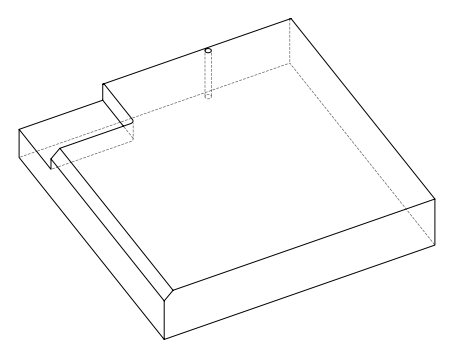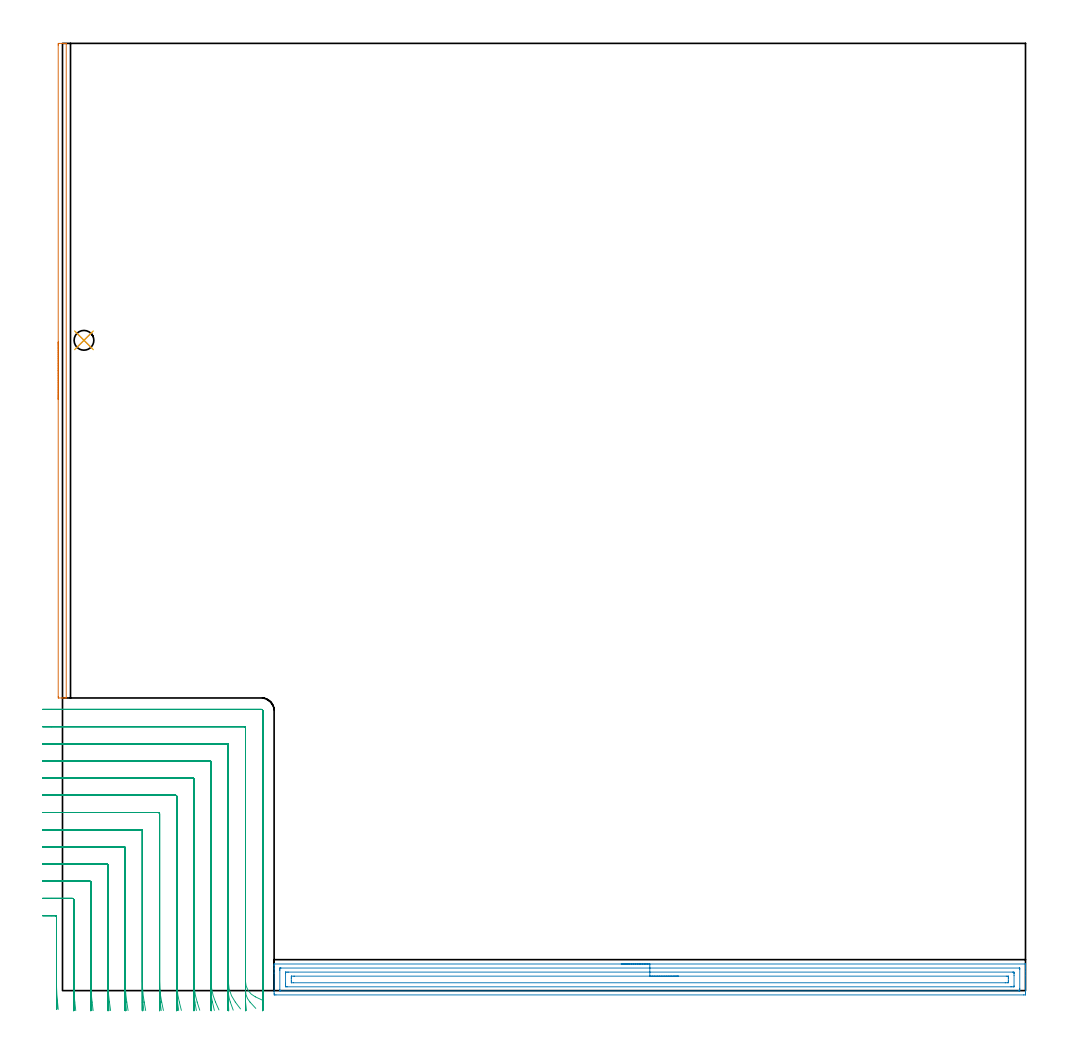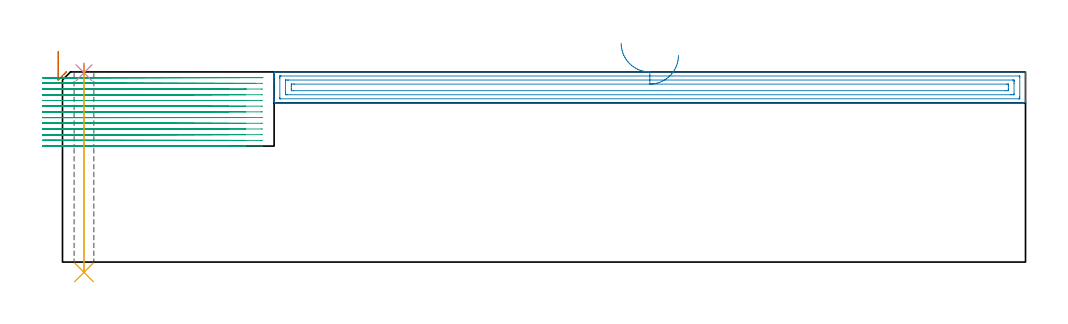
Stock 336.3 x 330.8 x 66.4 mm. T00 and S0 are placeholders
(PLAN: 5 operations, 3 tool changes, 52.3 min)
(1 AREA_MILL | FG_CHAMFER_SURFACE | UGT0205_001 | 1.99 min | 909 mm3)
(2 AREA_MILL_1 | FG_CHAMFER_SURFACE_1 | UGT0205_001 | 8.65 min | 15666 mm3)
(3 MILL_CORNER_NOTCH_RECTANGULAR | CORNER_NOTCH_RECTANGULAR | NXT0201_009 | Follow Part, ap 2, ae 75% | 41.33 min | 195133 mm3)
(4 SPOT_DRILL | STEP1HOLE | NXT0321_9005460120000 | 0.03 min | 0 mm3)
(5 DRILL_THROUGH_HOLE_INTO_CENTER | STEP1HOLE | UGT0301_464 | 0.29 min | 2466 mm3)
(TOOL UGT0205_001 | Chamfer Mill 20 x 3 x 45 deg. | D20 FL50 Z2)
(TOOL NXT0201_009 | ENDMILL 8mm [2P460-0800-NA 1630] | D8 FL26 Z6)
(TOOL NXT0321_9005460120000 | NC Spot Drill, 142deg, 12mm, Carbide, Uncoated | D12 PA142 FL30 Z2)
(TOOL UGT0301_464 | Carbide Drill 6.9 mm | D6.9 PA118 FL69 Z2)
(OP 1 AREA_MILL)
G17 G21 G94 G90
T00 M6
G54
G17 G0 G90 X-1.5 Y206.5 S1061 M3
G43 Z76.4 H0
Z73.6
G94 G1 Y206.538 Z72.729 F250.
Y206.652 Z71.864
Y206.841 Z71.012
Y207.103 Z70.18
Y207.437 Z69.374
Y207.84 Z68.6
Y208.308 Z67.864
Y208.84 Z67.172
Y209.429 Z66.529
Y210.072 Z65.94
Y210.764 Z65.409
Y211.5 Z64.94
Y212.274 Z64.537
Y213.08 Z64.203
Y213.912 Z63.941
Y214.764 Z63.752
Y215.628 Z63.638
Y216.5 Z63.6
Y330.204
X-1.498 Y330.392 Z63.602
X-1.491 Y330.798 Z63.605
X-1.284 Y330.8 Z63.813
X-0.1 Z64.995
X0.497 Z65.596
X0.954 Z66.053
X1.277 Y330.793 Z66.368
X1.297 Y330.79 Z66.388
X1.3 Y330.649 Z66.4
Y102.35
X1.297 Y102.21 Z66.388
X1.277 Y102.207 Z66.368
X0.953 Y102.2 Z66.053
X0.497 Z65.596
X-0.1 Z64.995
X-1.284 Z63.812
X-1.491 Y102.202 Z63.605
X-1.5 Y102.609 Z63.6
Y216.5
Y217.372 Z63.638
Y218.236 Z63.752
Y219.088 Z63.941
Y219.92 Z64.203
Y220.726 Z64.537
Y221.5 Z64.94
Y222.236 Z65.409
Y222.928 Z65.94
Y223.571 Z66.529
Y224.16 Z67.172
Y224.692 Z67.864
Y225.16 Z68.6
Y225.563 Z69.374
Y225.897 Z70.18
Y226.159 Z71.012
Y226.348 Z71.864
Y226.462 Z72.729
Y226.5 Z73.6
G0 Z76.4
M5
M2
(OP 2 AREA_MILL_1)
G17 G21 G94 G90
T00 M6
G54
G17 G0 G90 X195.1 Y9.3 S1061 M3
G43 Z76.4 H0
G94 G1 X195.138 Z75.528 F250.
X195.252 Z74.663
X195.441 Z73.812
X195.703 Z72.98
X196.037 Z72.174
X196.44 Z71.4
X196.908 Z70.664
X197.44 Z69.972
X198.029 Z69.329
X198.672 Z68.739
X199.364 Z68.208
X200.1 Z67.74
X200.874 Z67.337
X201.68 Z67.003
X202.512 Z66.741
X203.364 Z66.552
X204.228 Z66.438
X205.1 Z66.4
X336.116
X336.29 Y9.297 Z66.388
X336.293 Y9.268 Z66.36
X336.3 Y8.868 Z65.968
Y8.62 Z65.72
Y7.89 Z64.985
Y6.638 Z63.735
Y5.23 Z62.326
Y-0.716 Z56.382
X336.297 Y-0.976 Z56.121
X336.291 Y-1.492 Z55.606
X336.191 Y-1.495 Z55.603
X335.669 Y-1.5 Z55.6
X74.531
X74.009 Y-1.495 Z55.603
X73.909 Y-1.492 Z55.606
X73.904 Y-0.976 Z56.121
X73.9 Y-0.35 Z56.747
Y6.117 Z63.211
Y7.524 Z64.621
Y7.89 Z64.985
Y8.62 Z65.72
Y8.869 Z65.968
X73.907 Y9.268 Z66.36
X73.91 Y9.297 Z66.388
X74.084 Y9.3 Z66.4
X205.1
Y7.886 Z64.986
X334.103 Y7.885 Z64.985
X334.213 Y7.884 Z64.984
X334.267 Y7.881 Z64.981
X334.287 Y7.879 Z64.979
X334.29 Y7.864 Z64.964
X334.295 Y7.744 Z64.844
X334.299 Y7.474 Z64.574
X334.3 Y0.797 Z57.897
X334.298 Y0.382 Z57.482
X334.29 Y-0.035 Z57.065
X334.288 Y-0.08 Z57.02
X334.268 Y-0.081 Z57.019
X334.214 Y-0.084 Z57.016
X334.103 Y-0.085 Z57.015
X333.88 Y-0.086 Z57.014
X76.097 Y-0.085 Z57.015
X75.987 Y-0.084 Z57.016
X75.933 Y-0.081 Z57.019
X75.913 Y-0.079 Z57.021
X75.91 Y-0.064 Z57.036
X75.905 Y0.056 Z57.156
X75.901 Y0.326 Z57.426
X75.9 Y7.003 Z64.103
X75.902 Y7.418 Z64.518
X75.91 Y7.835 Z64.935
X75.912 Y7.88 Z64.98
X75.932 Y7.881 Z64.981
X75.986 Y7.884 Z64.984
X76.097 Y7.885 Z64.985
X76.32 Y7.886 Z64.986
X205.1
Y6.472 Z63.572
X331.734 Y6.471 Z63.571
X332.091 Y6.467 Z63.567
X332.21 Y6.465 Z63.565
X332.29 Y6.455 Z63.555
X332.294 Y6.323 Z63.423
X332.298 Y6.117 Z63.217
X332.3 Y5.91 Z63.01
Y5.23 Z62.33
Y1.683 Z58.783
Y1.477 Z58.577
X332.297 Y1.408 Z58.508
X332.29 Y1.354 Z58.454
X332.284 Y1.335 Z58.435
X332.269 Y1.333 Z58.433
X332.091 Y1.33 Z58.43
X331.555 Y1.329 Z58.429
X331.197 Y1.328 Z58.428
X78.466 Y1.329 Z58.429
X78.109 Y1.333 Z58.433
X77.99 Y1.335 Z58.435
X77.91 Y1.345 Z58.445
X77.905 Y1.477 Z58.577
X77.902 Y1.683 Z58.783
X77.9 Y1.89 Z58.99
Y2.57 Z59.67
Y6.117 Z63.217
Y6.323 Z63.423
X77.903 Y6.392 Z63.492
X77.91 Y6.446 Z63.546
X77.916 Y6.465 Z63.565
X77.931 Y6.467 Z63.567
X78.109 Y6.47 Z63.57
X78.645 Y6.471 Z63.571
X79.003 Y6.472 Z63.572
X205.1
Y5.057 Z62.157
X329.583
X330.185 Y5.055 Z62.155
X330.249 Y5.053 Z62.153
X330.287 Y5.051 Z62.151
X330.29 Y5.005 Z62.105
X330.296 Y4.786 Z61.886
X330.3 Y4.346 Z61.446
Y3.459 Z60.559
X330.295 Y3.015 Z60.115
X330.29 Y2.794 Z59.894
X330.286 Y2.749 Z59.849
X330.231 Y2.747 Z59.847
X330.127 Y2.744 Z59.844
X329.408 Y2.743 Z59.843
X329.234
X80.617
X80.015 Y2.745 Z59.845
X79.951 Y2.746 Z59.846
X79.913 Y2.749 Z59.849
X79.91 Y2.795 Z59.895
X79.904 Y3.014 Z60.114
X79.9 Y3.454 Z60.554
Y4.341 Z61.441
Y4.343 Z61.443
X79.905 Y4.785 Z61.885
X79.91 Y5.006 Z62.106
X79.914 Y5.051 Z62.151
X79.969 Y5.053 Z62.153
X80.073 Y5.056 Z62.156
X80.792 Y5.057 Z62.157
X80.966
X205.1
X205.972 Z62.195
X206.836 Z62.309
X207.688 Z62.498
X208.52 Z62.76
X209.326 Z63.094
X210.1 Z63.497
X210.836 Z63.966
X211.528 Z64.497
X212.171 Z65.086
X212.76 Z65.729
X213.292 Z66.422
X213.76 Z67.157
X214.163 Z67.931
X214.497 Z68.737
X214.759 Z69.569
X214.948 Z70.421
X215.062 Z71.286
X215.1 Z72.157
G0 Z76.4
M5
M2
(OP 3 MILL_CORNER_NOTCH_RECTANGULAR)
G17 G21 G94 G90
T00 M6
G54
G17 G0 G90 X-1.488 Y-6.572 S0 M3
G43 Z76.4 H1
Z64.408
G94 G1 X-1.774 Y-3.585 F250.
G2 X-2.1 Y3.264 R72. F500.
G1 Y25.805
G3 X-2.495 Y26.2 R0.4
G1 X-4.
X-7. F250.
G0 Z76.4
X4.631 Y-6.982
Z64.408
G1 X4.301 Y-4.
G2 X3.9 Y3.264 R66. F500.
G1 Y31.805
G3 X3.505 Y32.2 R0.4
G1 X-4.
X-7. F250.
G0 Z76.4
X10.704 Y-6.978
Z64.408
G1 X10.341 Y-4.
G2 X9.9 Y3.264 R60. F500.
G1 Y37.805
G3 X9.505 Y38.2 R0.4
G1 X-4.
X-7. F250.
G0 Z76.4
X16.794 Y-6.973
Z64.408
G1 X16.391 Y-4.
G2 X15.9 Y3.264 R54. F500.
G1 Y43.804
G3 X15.504 Y44.2 R0.4
G1 X-4.
X-7. F250.
G0 Z76.4
X22.907 Y-6.965
Z64.408
G1 X22.453 Y-4.
G2 X21.9 Y3.264 R48. F500.
G1 Y49.804
G3 X21.504 Y50.2 R0.4
G1 X-4.
X-7. F250.
G0 Z76.4
X29.052 Y-6.955
Z64.408
G1 X28.533 Y-4.
G2 X27.9 Y3.264 R42. F500.
G1 Y55.804
G3 X27.504 Y56.2 R0.4
G1 X-4.
X-7. F250.
G0 Z76.4
X35.246 Y-6.938
Z64.408
G1 X34.64 Y-4.
G2 X33.9 Y3.264 R36. F500.
G1 Y61.804
G3 X33.504 Y62.2 R0.4
G1 X-4.
X-7. F250.
G0 Z76.4
X41.519 Y-6.911
Z64.408
G1 X40.793 Y-4.
G2 X39.9 Y3.264 R30. F500.
G1 Y67.804
G3 X39.504 Y68.2 R0.4
G1 X-4.
X-7. F250.
G0 Z76.4
X47.933 Y-6.859
Z64.408
G1 X47.026 Y-4.
G2 X45.9 Y3.264 R24. F500.
G1 Y73.803
G3 X45.503 Y74.2 R0.4
G1 X-4.
X-7. F250.
G0 Z76.4
X54.641 Y-6.745
Z64.408
G1 X53.431 Y-4.
G2 X51.9 Y3.264 R18. F500.
G1 Y79.803
G3 X51.503 Y80.2 R0.4
G1 X-4.
X-7. F250.
G0 Z76.4
X62.164 Y-6.388
Z64.408
G1 X60.348 Y-4.
G2 X57.9 Y3.264 R12. F500.
G1 Y85.803
G3 X57.503 Y86.2 R0.4
G1 X-4.
X-7. F250.
G0 Z76.4
X70.042 Y-3.443
Z64.408
G1 X67.331 Y-2.159
G2 X63.9 Y3.264 R6. F500.
G1 Y91.803
G3 X63.503 Y92.2 R0.4
G1 X-4.
X-7. F250.
G0 Z76.4
X69.9 Y0.264
Z64.408
G1 Y3.264
Y97.803 F500.
G3 X69.503 Y98.2 R0.4
G1 X-4.
X-7. F250.
G0 Z76.4
X-1.868 Y-6.452
Z62.415
G1 X-2.014 Y-3.456
G2 X-2.1 Y0.056 R72. F500.
G1 Y25.805
G3 X-2.495 Y26.2 R0.4
G1 X-4.
X-7. F250.
G0 Z76.4
X4.209 Y-6.994
Z62.415
G1 X4.025 Y-4.
G2 X3.9 Y0.056 R66. F500.
G1 Y31.805
G3 X3.505 Y32.2 R0.4
G1 X-4.
X-7. F250.
G0 Z76.4
X10.24 Y-6.993
Z62.415
G1 X10.037 Y-4.
G2 X9.9 Y0.056 R60. F500.
G1 Y37.805
G3 X9.505 Y38.2 R0.4
G1 X-4.
X-7. F250.
G0 Z76.4
X16.278 Y-6.992
Z62.415
G1 X16.053 Y-4.
G2 X15.9 Y0.056 R54. F500.
G1 Y43.804
G3 X15.504 Y44.2 R0.4
G1 X-4.
X-7. F250.
G0 Z76.4
X22.325 Y-6.989
Z62.415
G1 X22.072 Y-4.
G2 X21.9 Y0.056 R48. F500.
G1 Y49.804
G3 X21.504 Y50.2 R0.4
G1 X-4.
X-7. F250.
G0 Z76.4
X28.386 Y-6.986
Z62.415
G1 X28.096 Y-4.
G2 X27.9 Y0.056 R42. F500.
G1 Y55.804
G3 X27.504 Y56.2 R0.4
G1 X-4.
X-7. F250.
G0 Z76.4
X34.467 Y-6.981
Z62.415
G1 X34.129 Y-4.
G2 X33.9 Y0.056 R36. F500.
G1 Y61.804
G3 X33.504 Y62.2 R0.4
G1 X-4.
X-7. F250.
G0 Z76.4
X40.581 Y-6.972
Z62.415
G1 X40.175 Y-4.
G2 X39.9 Y0.056 R30. F500.
G1 Y67.804
G3 X39.504 Y68.2 R0.4
G1 X-4.
X-7. F250.
G0 Z76.4
X46.752 Y-6.957
Z62.415
G1 X46.245 Y-4.
G2 X45.9 Y0.056 R24. F500.
G1 Y73.803
G3 X45.503 Y74.2 R0.4
G1 X-4.
X-7. F250.
G0 Z76.4
X53.039 Y-6.923
Z62.415
G1 X52.363 Y-4.
G2 X51.9 Y0.056 R18. F500.
G1 Y79.803
G3 X51.503 Y80.2 R0.4
G1 X-4.
X-7. F250.
G0 Z76.4
X59.62 Y-6.823
Z62.415
G1 X58.606 Y-4.
G2 X57.9 Y0.056 R12. F500.
G1 Y85.803
G3 X57.503 Y86.2 R0.4
G1 X-4.
X-7. F250.
G0 Z76.4
X67.506 Y-6.211
Z62.415
G1 X65.479 Y-4.
G2 X63.9 Y0.056 R6. F500.
G1 Y91.803
G3 X63.503 Y92.2 R0.4
G1 X-4.
X-7. F250.
G0 Z76.4
X69.9 Y-2.944
Z62.415
G1 Y0.056
Y97.803 F500.
G3 X69.503 Y98.2 R0.4
G1 X-4.
X-7. F250.
G0 Z76.4
X-2.099 Y-6.404
Z60.423
G1 X-2.1 Y-3.404
Y25.805 F500.
G3 X-2.495 Y26.2 R0.4
G1 X-4.
X-7. F250.
G0 Z76.4
X3.931 Y-7.
Z60.423
G1 X3.903 Y-4.
G2 X3.9 Y-3.375 R66. F500.
G1 Y31.805
G3 X3.505 Y32.2 R0.4
G1 X-4.
X-7. F250.
G0 Z76.4
X9.935 Y-7.
Z60.423
G1 X9.903 Y-4.
G2 X9.9 Y-3.375 R60. F500.
G1 Y37.805
G3 X9.505 Y38.2 R0.4
G1 X-4.
X-7. F250.
G0 Z76.4
X15.938 Y-7.
Z60.423
G1 X15.904 Y-4.
G2 X15.9 Y-3.375 R54. F500.
G1 Y43.804
G3 X15.504 Y44.2 R0.4
G1 X-4.
X-7. F250.
G0 Z76.4
X21.943 Y-7.
Z60.423
G1 X21.904 Y-4.
G2 X21.9 Y-3.375 R48. F500.
G1 Y49.804
G3 X21.504 Y50.2 R0.4
G1 X-4.
X-7. F250.
G0 Z76.4
X27.949 Y-7.
Z60.423
G1 X27.905 Y-4.
G2 X27.9 Y-3.375 R42. F500.
G1 Y55.804
G3 X27.504 Y56.2 R0.4
G1 X-4.
X-7. F250.
G0 Z76.4
X33.958 Y-7.
Z60.423
G1 X33.905 Y-4.
G2 X33.9 Y-3.375 R36. F500.
G1 Y61.804
G3 X33.504 Y62.2 R0.4
G1 X-4.
X-7. F250.
G0 Z76.4
X39.969 Y-6.999
Z60.423
G1 X39.907 Y-4.
G2 X39.9 Y-3.375 R30. F500.
G1 Y67.804
G3 X39.503 Y68.2 R0.4
G1 X-4.
X-7. F250.
G0 Z76.4
X45.986 Y-6.999
Z60.423
G1 X45.908 Y-4.
G2 X45.9 Y-3.375 R24. F500.
G1 Y73.803
G3 X45.503 Y74.2 R0.4
G1 X-4.
X-7. F250.
G0 Z76.4
X52.015 Y-6.998
Z60.423
G1 X51.911 Y-4.
G2 X51.9 Y-3.375 R18. F500.
G1 Y79.803
G3 X51.503 Y80.2 R0.4
G1 X-4.
X-7. F250.
G0 Z76.4
X58.073 Y-6.996
Z60.423
G1 X57.916 Y-4.
G2 X57.9 Y-3.375 R12. F500.
G1 Y85.803
G3 X57.503 Y86.2 R0.4
G1 X-4.
X-7. F250.
G0 Z76.4
X64.245 Y-6.984
Z60.423
G1 X63.933 Y-4.
G2 X63.9 Y-3.375 R6. F500.
G1 Y91.803
G3 X63.503 Y92.2 R0.4
G1 X-4.
X-7. F250.
G0 Z76.4
X69.9 Y-6.375
Z60.423
G1 Y-3.375
Y97.803 F500.
G3 X69.503 Y98.2 R0.4
G1 X-4.
X-7. F250.
G0 Z76.4
X-2.1 Y-6.404
Z58.431
G1 Y-3.404
Y25.805 F500.
G3 X-2.495 Y26.2 R0.4
G1 X-4.
X-7. F250.
G0 Z76.4
X3.9 Y-7.
Z58.431
G1 Y-4.
Y31.805 F500.
G3 X3.505 Y32.2 R0.4
G1 X-4.
X-7. F250.
G0 Z76.4
X9.9 Y-7.
Z58.431
G1 Y-4.
Y37.805 F500.
G3 X9.505 Y38.2 R0.4
G1 X-4.
X-7. F250.
G0 Z76.4
X15.9 Y-7.
Z58.431
G1 Y-4.
Y43.804 F500.
G3 X15.504 Y44.2 R0.4
G1 X-4.
X-7. F250.
G0 Z76.4
X21.9 Y-7.
Z58.431
G1 Y-4.
Y49.804 F500.
G3 X21.504 Y50.2 R0.4
G1 X-4.
X-7. F250.
G0 Z76.4
X27.9 Y-7.
Z58.431
G1 Y-4.
Y55.804 F500.
G3 X27.504 Y56.2 R0.4
G1 X-4.
X-7. F250.
G0 Z76.4
X33.9 Y-7.
Z58.431
G1 Y-4.
Y61.804 F500.
G3 X33.504 Y62.2 R0.4
G1 X-4.
X-7. F250.
G0 Z76.4
X39.9 Y-7.
Z58.431
G1 Y-4.
Y67.803 F500.
G3 X39.504 Y68.2 R0.4
G1 X-4.
X-7. F250.
G0 Z76.4
X45.9 Y-7.
Z58.431
G1 Y-4.
Y73.803 F500.
G3 X45.503 Y74.2 R0.4
G1 X-4.
X-7. F250.
G0 Z76.4
X51.9 Y-7.
Z58.431
G1 Y-4.
Y79.803 F500.
G3 X51.503 Y80.2 R0.4
G1 X-4.
X-7. F250.
G0 Z76.4
X57.9 Y-7.
Z58.431
G1 Y-4.
Y85.803 F500.
G3 X57.503 Y86.2 R0.4
G1 X-4.
X-7. F250.
G0 Z76.4
X63.9 Y-7.
Z58.431
G1 Y-4.
Y91.803 F500.
G3 X63.503 Y92.2 R0.4
G1 X-4.
X-7. F250.
G0 Z76.4
X69.9 Y-7.
Z58.431
G1 Y-4.
Y97.803 F500.
G3 X69.503 Y98.2 R0.4
G1 X-4.
X-7. F250.
G0 Z76.4
X-2.1 Y-6.404
Z56.438
G1 Y-3.404
Y25.805 F500.
G3 X-2.495 Y26.2 R0.4
G1 X-4.
X-7. F250.
G0 Z76.4
X3.9 Y-7.
Z56.438
G1 Y-4.
Y31.805 F500.
G3 X3.505 Y32.2 R0.4
G1 X-4.
X-7. F250.
G0 Z76.4
X9.9 Y-7.
Z56.438
G1 Y-4.
Y37.805 F500.
G3 X9.505 Y38.2 R0.4
G1 X-4.
X-7. F250.
G0 Z76.4
X15.9 Y-7.
Z56.438
G1 Y-4.
Y43.804 F500.
G3 X15.504 Y44.2 R0.4
G1 X-4.
X-7. F250.
G0 Z76.4
X21.9 Y-7.
Z56.438
G1 Y-4.
Y49.804 F500.
G3 X21.504 Y50.2 R0.4
G1 X-4.
X-7. F250.
G0 Z76.4
X27.9 Y-7.
Z56.438
G1 Y-4.
Y55.804 F500.
G3 X27.504 Y56.2 R0.4
G1 X-4.
X-7. F250.
G0 Z76.4
X33.9 Y-7.
Z56.438
G1 Y-4.
Y61.804 F500.
G3 X33.504 Y62.2 R0.4
G1 X-4.
X-7. F250.
G0 Z76.4
X39.9 Y-7.
Z56.438
G1 Y-4.
Y67.803 F500.
G3 X39.503 Y68.2 R0.4
G1 X-4.
X-7. F250.
G0 Z76.4
X45.9 Y-7.
Z56.438
G1 Y-4.
Y73.803 F500.
G3 X45.503 Y74.2 R0.4
G1 X-4.
X-7. F250.
G0 Z76.4
X51.9 Y-7.
Z56.438
G1 Y-4.
Y79.803 F500.
G3 X51.503 Y80.2 R0.4
G1 X-4.
X-7. F250.
G0 Z76.4
X57.9 Y-7.
Z56.438
G1 Y-4.
Y85.803 F500.
G3 X57.503 Y86.2 R0.4
G1 X-4.
X-7. F250.
G0 Z76.4
X63.9 Y-7.
Z56.438
G1 Y-4.
Y91.803 F500.
G3 X63.503 Y92.2 R0.4
G1 X-4.
X-7. F250.
G0 Z76.4
X69.9 Y-7.
Z56.438
G1 Y-4.
Y97.803 F500.
G3 X69.503 Y98.2 R0.4
G1 X-4.
X-7. F250.
G0 Z76.4
X-2.1 Y-6.404
Z54.446
G1 Y-3.404
Y25.805 F500.
G3 X-2.495 Y26.2 R0.4
G1 X-4.
X-7. F250.
G0 Z76.4
X3.9 Y-7.
Z54.446
G1 Y-4.
Y31.805 F500.
G3 X3.505 Y32.2 R0.4
G1 X-4.
X-7. F250.
G0 Z76.4
X9.9 Y-7.
Z54.446
G1 Y-4.
Y37.805 F500.
G3 X9.505 Y38.2 R0.4
G1 X-4.
X-7. F250.
G0 Z76.4
X15.9 Y-7.
Z54.446
G1 Y-4.
Y43.804 F500.
G3 X15.504 Y44.2 R0.4
G1 X-4.
X-7. F250.
G0 Z76.4
X21.9 Y-7.
Z54.446
G1 Y-4.
Y49.804 F500.
G3 X21.504 Y50.2 R0.4
G1 X-4.
X-7. F250.
G0 Z76.4
X27.9 Y-7.
Z54.446
G1 Y-4.
Y55.804 F500.
G3 X27.504 Y56.2 R0.4
G1 X-4.
X-7. F250.
G0 Z76.4
X33.9 Y-7.
Z54.446
G1 Y-4.
Y61.804 F500.
G3 X33.504 Y62.2 R0.4
G1 X-4.
X-7. F250.
G0 Z76.4
X39.9 Y-7.
Z54.446
G1 Y-4.
Y67.804 F500.
G3 X39.504 Y68.2 R0.4
G1 X-4.
X-7. F250.
G0 Z76.4
X45.9 Y-7.
Z54.446
G1 Y-4.
Y73.803 F500.
G3 X45.503 Y74.2 R0.4
G1 X-4.
X-7. F250.
G0 Z76.4
X51.9 Y-7.
Z54.446
G1 Y-4.
Y79.803 F500.
G3 X51.503 Y80.2 R0.4
G1 X-4.
X-7. F250.
G0 Z76.4
X57.9 Y-7.
Z54.446
G1 Y-4.
Y85.803 F500.
G3 X57.503 Y86.2 R0.4
G1 X-4.
X-7. F250.
G0 Z76.4
X63.9 Y-7.
Z54.446
G1 Y-4.
Y91.803 F500.
G3 X63.503 Y92.2 R0.4
G1 X-4.
X-7. F250.
G0 Z76.4
X69.9 Y-7.
Z54.446
G1 Y-4.
Y97.803 F500.
G3 X69.503 Y98.2 R0.4
G1 X-4.
X-7. F250.
G0 Z76.4
X-2.1 Y-6.404
Z52.454
G1 Y-3.404
Y25.805 F500.
G3 X-2.495 Y26.2 R0.4
G1 X-4.
X-7. F250.
G0 Z76.4
X3.9 Y-7.
Z52.454
G1 Y-4.
Y31.805 F500.
G3 X3.505 Y32.2 R0.4
G1 X-4.
X-7. F250.
G0 Z76.4
X9.9 Y-7.
Z52.454
G1 Y-4.
Y37.805 F500.
G3 X9.505 Y38.2 R0.4
G1 X-4.
X-7. F250.
G0 Z76.4
X15.9 Y-7.
Z52.454
G1 Y-4.
Y43.804 F500.
G3 X15.504 Y44.2 R0.4
G1 X-4.
X-7. F250.
G0 Z76.4
X21.9 Y-7.
Z52.454
G1 Y-4.
Y49.804 F500.
G3 X21.504 Y50.2 R0.4
G1 X-4.
X-7. F250.
G0 Z76.4
X27.9 Y-7.
Z52.454
G1 Y-4.
Y55.804 F500.
G3 X27.504 Y56.2 R0.4
G1 X-4.
X-7. F250.
G0 Z76.4
X33.9 Y-7.
Z52.454
G1 Y-4.
Y61.804 F500.
G3 X33.504 Y62.2 R0.4
G1 X-4.
X-7. F250.
G0 Z76.4
X39.9 Y-7.
Z52.454
G1 Y-4.
Y67.804 F500.
G3 X39.504 Y68.2 R0.4
G1 X-4.
X-7. F250.
G0 Z76.4
X45.9 Y-7.
Z52.454
G1 Y-4.
Y73.803 F500.
G3 X45.503 Y74.2 R0.4
G1 X-4.
X-7. F250.
G0 Z76.4
X51.9 Y-7.
Z52.454
G1 Y-4.
Y79.803 F500.
G3 X51.503 Y80.2 R0.4
G1 X-4.
X-7. F250.
G0 Z76.4
X57.9 Y-7.
Z52.454
G1 Y-4.
Y85.803 F500.
G3 X57.503 Y86.2 R0.4
G1 X-4.
X-7. F250.
G0 Z76.4
X63.9 Y-7.
Z52.454
G1 Y-4.
Y91.803 F500.
G3 X63.503 Y92.2 R0.4
G1 X-4.
X-7. F250.
G0 Z76.4
X69.9 Y-7.
Z52.454
G1 Y-4.
Y97.803 F500.
G3 X69.503 Y98.2 R0.4
G1 X-4.
X-7. F250.
G0 Z76.4
X-2.1 Y-6.404
Z50.462
G1 Y-3.404
Y25.805 F500.
G3 X-2.495 Y26.2 R0.4
G1 X-4.
X-7. F250.
G0 Z76.4
X3.9 Y-7.
Z50.462
G1 Y-4.
Y31.805 F500.
G3 X3.505 Y32.2 R0.4
G1 X-4.
X-7. F250.
G0 Z76.4
X9.9 Y-7.
Z50.462
G1 Y-4.
Y37.805 F500.
G3 X9.505 Y38.2 R0.4
G1 X-4.
X-7. F250.
G0 Z76.4
X15.9 Y-7.
Z50.462
G1 Y-4.
Y43.804 F500.
G3 X15.504 Y44.2 R0.4
G1 X-4.
X-7. F250.
G0 Z76.4
X21.9 Y-7.
Z50.462
G1 Y-4.
Y49.804 F500.
G3 X21.504 Y50.2 R0.4
G1 X-4.
X-7. F250.
G0 Z76.4
X27.9 Y-7.
Z50.462
G1 Y-4.
Y55.804 F500.
G3 X27.504 Y56.2 R0.4
G1 X-4.
X-7. F250.
G0 Z76.4
X33.9 Y-7.
Z50.462
G1 Y-4.
Y61.804 F500.
G3 X33.504 Y62.2 R0.4
G1 X-4.
X-7. F250.
G0 Z76.4
X39.9 Y-7.
Z50.462
G1 Y-4.
Y67.804 F500.
G3 X39.504 Y68.2 R0.4
G1 X-4.
X-7. F250.
G0 Z76.4
X45.9 Y-7.
Z50.462
G1 Y-4.
Y73.803 F500.
G3 X45.503 Y74.2 R0.4
G1 X-4.
X-7. F250.
G0 Z76.4
X51.9 Y-7.
Z50.462
G1 Y-4.
Y79.803 F500.
G3 X51.503 Y80.2 R0.4
G1 X-4.
X-7. F250.
G0 Z76.4
X57.9 Y-7.
Z50.462
G1 Y-4.
Y85.803 F500.
G3 X57.503 Y86.2 R0.4
G1 X-4.
X-7. F250.
G0 Z76.4
X63.9 Y-7.
Z50.462
G1 Y-4.
Y91.803 F500.
G3 X63.503 Y92.2 R0.4
G1 X-4.
X-7. F250.
G0 Z76.4
X69.9 Y-7.
Z50.462
G1 Y-4.
Y97.803 F500.
G3 X69.503 Y98.2 R0.4
G1 X-4.
X-7. F250.
G0 Z76.4
X-2.1 Y-6.404
Z48.469
G1 Y-3.404
Y25.805 F500.
G3 X-2.495 Y26.2 R0.4
G1 X-4.
X-7. F250.
G0 Z76.4
X3.9 Y-7.
Z48.469
G1 Y-4.
Y31.805 F500.
G3 X3.505 Y32.2 R0.4
G1 X-4.
X-7. F250.
G0 Z76.4
X9.9 Y-7.
Z48.469
G1 Y-4.
Y37.805 F500.
G3 X9.505 Y38.2 R0.4
G1 X-4.
X-7. F250.
G0 Z76.4
X15.9 Y-7.
Z48.469
G1 Y-4.
Y43.804 F500.
G3 X15.504 Y44.2 R0.4
G1 X-4.
X-7. F250.
G0 Z76.4
X21.9 Y-7.
Z48.469
G1 Y-4.
Y49.804 F500.
G3 X21.504 Y50.2 R0.4
G1 X-4.
X-7. F250.
G0 Z76.4
X27.9 Y-7.
Z48.469
G1 Y-4.
Y55.804 F500.
G3 X27.504 Y56.2 R0.4
G1 X-4.
X-7. F250.
G0 Z76.4
X33.9 Y-7.
Z48.469
G1 Y-4.
Y61.804 F500.
G3 X33.504 Y62.2 R0.4
G1 X-4.
X-7. F250.
G0 Z76.4
X39.9 Y-7.
Z48.469
G1 Y-4.
Y67.804 F500.
G3 X39.504 Y68.2 R0.4
G1 X-4.
X-7. F250.
G0 Z76.4
X45.9 Y-7.
Z48.469
G1 Y-4.
Y73.803 F500.
G3 X45.503 Y74.2 R0.4
G1 X-4.
X-7. F250.
G0 Z76.4
X51.9 Y-7.
Z48.469
G1 Y-4.
Y79.803 F500.
G3 X51.503 Y80.2 R0.4
G1 X-4.
X-7. F250.
G0 Z76.4
X57.9 Y-7.
Z48.469
G1 Y-4.
Y85.803 F500.
G3 X57.503 Y86.2 R0.4
G1 X-4.
X-7. F250.
G0 Z76.4
X63.9 Y-7.
Z48.469
G1 Y-4.
Y91.803 F500.
G3 X63.503 Y92.2 R0.4
G1 X-4.
X-7. F250.
G0 Z76.4
X69.9 Y-7.
Z48.469
G1 Y-4.
Y97.803 F500.
G3 X69.503 Y98.2 R0.4
G1 X-4.
X-7. F250.
G0 Z76.4
X-2.1 Y-6.404
Z46.477
G1 Y-3.404
Y25.805 F500.
G3 X-2.495 Y26.2 R0.4
G1 X-4.
X-7. F250.
G0 Z76.4
X3.9 Y-7.
Z46.477
G1 Y-4.
Y31.805 F500.
G3 X3.505 Y32.2 R0.4
G1 X-4.
X-7. F250.
G0 Z76.4
X9.9 Y-7.
Z46.477
G1 Y-4.
Y37.805 F500.
G3 X9.505 Y38.2 R0.4
G1 X-4.
X-7. F250.
G0 Z76.4
X15.9 Y-7.
Z46.477
G1 Y-4.
Y43.804 F500.
G3 X15.504 Y44.2 R0.4
G1 X-4.
X-7. F250.
G0 Z76.4
X21.9 Y-7.
Z46.477
G1 Y-4.
Y49.804 F500.
G3 X21.504 Y50.2 R0.4
G1 X-4.
X-7. F250.
G0 Z76.4
X27.9 Y-7.
Z46.477
G1 Y-4.
Y55.804 F500.
G3 X27.504 Y56.2 R0.4
G1 X-4.
X-7. F250.
G0 Z76.4
X33.9 Y-7.
Z46.477
G1 Y-4.
Y61.804 F500.
G3 X33.504 Y62.2 R0.4
G1 X-4.
X-7. F250.
G0 Z76.4
X39.9 Y-7.
Z46.477
G1 Y-4.
Y67.804 F500.
G3 X39.504 Y68.2 R0.4
G1 X-4.
X-7. F250.
G0 Z76.4
X45.9 Y-7.
Z46.477
G1 Y-4.
Y73.803 F500.
G3 X45.503 Y74.2 R0.4
G1 X-4.
X-7. F250.
G0 Z76.4
X51.9 Y-7.
Z46.477
G1 Y-4.
Y79.803 F500.
G3 X51.503 Y80.2 R0.4
G1 X-4.
X-7. F250.
G0 Z76.4
X57.9 Y-7.
Z46.477
G1 Y-4.
Y85.803 F500.
G3 X57.503 Y86.2 R0.4
G1 X-4.
X-7. F250.
G0 Z76.4
X63.9 Y-7.
Z46.477
G1 Y-4.
Y91.803 F500.
G3 X63.503 Y92.2 R0.4
G1 X-4.
X-7. F250.
G0 Z76.4
X69.9 Y-7.
Z46.477
G1 Y-4.
Y97.803 F500.
G3 X69.503 Y98.2 R0.4
G1 X-4.
X-7. F250.
G0 Z76.4
X-2.1 Y-6.404
Z44.485
G1 Y-3.404
Y25.805 F500.
G3 X-2.495 Y26.2 R0.4
G1 X-4.
X-7. F250.
G0 Z76.4
X3.9 Y-7.
Z44.485
G1 Y-4.
Y31.805 F500.
G3 X3.505 Y32.2 R0.4
G1 X-4.
X-7. F250.
G0 Z76.4
X9.9 Y-7.
Z44.485
G1 Y-4.
Y37.805 F500.
G3 X9.505 Y38.2 R0.4
G1 X-4.
X-7. F250.
G0 Z76.4
X15.9 Y-7.
Z44.485
G1 Y-4.
Y43.804 F500.
G3 X15.504 Y44.2 R0.4
G1 X-4.
X-7. F250.
G0 Z76.4
X21.9 Y-7.
Z44.485
G1 Y-4.
Y49.804 F500.
G3 X21.504 Y50.2 R0.4
G1 X-4.
X-7. F250.
G0 Z76.4
X27.9 Y-7.
Z44.485
G1 Y-4.
Y55.804 F500.
G3 X27.504 Y56.2 R0.4
G1 X-4.
X-7. F250.
G0 Z76.4
X33.9 Y-7.
Z44.485
G1 Y-4.
Y61.804 F500.
G3 X33.504 Y62.2 R0.4
G1 X-4.
X-7. F250.
G0 Z76.4
X39.9 Y-7.
Z44.485
G1 Y-4.
Y67.804 F500.
G3 X39.504 Y68.2 R0.4
G1 X-4.
X-7. F250.
G0 Z76.4
X45.9 Y-7.
Z44.485
G1 Y-4.
Y73.803 F500.
G3 X45.503 Y74.2 R0.4
G1 X-4.
X-7. F250.
G0 Z76.4
X51.9 Y-7.
Z44.485
G1 Y-4.
Y79.803 F500.
G3 X51.503 Y80.2 R0.4
G1 X-4.
X-7. F250.
G0 Z76.4
X57.9 Y-7.
Z44.485
G1 Y-4.
Y85.803 F500.
G3 X57.503 Y86.2 R0.4
G1 X-4.
X-7. F250.
G0 Z76.4
X63.9 Y-7.
Z44.485
G1 Y-4.
Y91.803 F500.
G3 X63.503 Y92.2 R0.4
G1 X-4.
X-7. F250.
G0 Z76.4
X69.9 Y-7.
Z44.485
G1 Y-4.
Y97.803 F500.
G3 X69.503 Y98.2 R0.4
G1 X-4.
X-7. F250.
G0 Z76.4
X-2.1 Y-6.404
Z42.492
G1 Y-3.404
Y25.805 F500.
G3 X-2.495 Y26.2 R0.4
G1 X-4.
X-7. F250.
G0 Z76.4
X3.9 Y-7.
Z42.492
G1 Y-4.
Y31.805 F500.
G3 X3.505 Y32.2 R0.4
G1 X-4.
X-7. F250.
G0 Z76.4
X9.9 Y-7.
Z42.492
G1 Y-4.
Y37.805 F500.
G3 X9.505 Y38.2 R0.4
G1 X-4.
X-7. F250.
G0 Z76.4
X15.9 Y-7.
Z42.492
G1 Y-4.
Y43.804 F500.
G3 X15.504 Y44.2 R0.4
G1 X-4.
X-7. F250.
G0 Z76.4
X21.9 Y-7.
Z42.492
G1 Y-4.
Y49.804 F500.
G3 X21.504 Y50.2 R0.4
G1 X-4.
X-7. F250.
G0 Z76.4
X27.9 Y-7.
Z42.492
G1 Y-4.
Y55.804 F500.
G3 X27.504 Y56.2 R0.4
G1 X-4.
X-7. F250.
G0 Z76.4
X33.9 Y-7.
Z42.492
G1 Y-4.
Y61.804 F500.
G3 X33.504 Y62.2 R0.4
G1 X-4.
X-7. F250.
G0 Z76.4
X39.9 Y-7.
Z42.492
G1 Y-4.
Y67.804 F500.
G3 X39.504 Y68.2 R0.4
G1 X-4.
X-7. F250.
G0 Z76.4
X45.9 Y-7.
Z42.492
G1 Y-4.
Y73.803 F500.
G3 X45.503 Y74.2 R0.4
G1 X-4.
X-7. F250.
G0 Z76.4
X51.9 Y-7.
Z42.492
G1 Y-4.
Y79.803 F500.
G3 X51.503 Y80.2 R0.4
G1 X-4.
X-7. F250.
G0 Z76.4
X57.9 Y-7.
Z42.492
G1 Y-4.
Y85.803 F500.
G3 X57.503 Y86.2 R0.4
G1 X-4.
X-7. F250.
G0 Z76.4
X63.9 Y-7.
Z42.492
G1 Y-4.
Y91.803 F500.
G3 X63.503 Y92.2 R0.4
G1 X-4.
X-7. F250.
G0 Z76.4
X69.9 Y-7.
Z42.492
G1 Y-4.
Y97.803 F500.
G3 X69.503 Y98.2 R0.4
G1 X-4.
X-7. F250.
G0 Z76.4
X-2.1 Y-6.404
Z40.5
G1 Y-3.404
Y25.805 F500.
G3 X-2.495 Y26.2 R0.4
G1 X-4.
X-7. F250.
G0 Z76.4
X3.9 Y-7.
Z40.5
G1 Y-4.
Y31.805 F500.
G3 X3.505 Y32.2 R0.4
G1 X-4.
X-7. F250.
G0 Z76.4
X9.9 Y-7.
Z40.5
G1 Y-4.
Y37.805 F500.
G3 X9.505 Y38.2 R0.4
G1 X-4.
X-7. F250.
G0 Z76.4
X15.9 Y-7.
Z40.5
G1 Y-4.
Y43.804 F500.
G3 X15.504 Y44.2 R0.4
G1 X-4.
X-7. F250.
G0 Z76.4
X21.9 Y-7.
Z40.5
G1 Y-4.
Y49.804 F500.
G3 X21.504 Y50.2 R0.4
G1 X-4.
X-7. F250.
G0 Z76.4
X27.9 Y-7.
Z40.5
G1 Y-4.
Y55.804 F500.
G3 X27.504 Y56.2 R0.4
G1 X-4.
X-7. F250.
G0 Z76.4
X33.9 Y-7.
Z40.5
G1 Y-4.
Y61.804 F500.
G3 X33.504 Y62.2 R0.4
G1 X-4.
X-7. F250.
G0 Z76.4
X39.9 Y-7.
Z40.5
G1 Y-4.
Y67.804 F500.
G3 X39.504 Y68.2 R0.4
G1 X-4.
X-7. F250.
G0 Z76.4
X45.9 Y-7.
Z40.5
G1 Y-4.
Y73.803 F500.
G3 X45.503 Y74.2 R0.4
G1 X-4.
X-7. F250.
G0 Z76.4
X51.9 Y-7.
Z40.5
G1 Y-4.
Y79.803 F500.
G3 X51.503 Y80.2 R0.4
G1 X-4.
X-7. F250.
G0 Z76.4
X57.9 Y-7.
Z40.5
G1 Y-4.
Y85.803 F500.
G3 X57.503 Y86.2 R0.4
G1 X-4.
X-7. F250.
G0 Z76.4
X63.9 Y-7.
Z40.5
G1 Y-4.
Y91.803 F500.
G3 X63.503 Y92.2 R0.4
G1 X-4.
X-7. F250.
G0 Z76.4
X69.9 Y-7.
Z40.5
G1 Y-4.
Y97.803 F500.
G3 X69.503 Y98.2 R0.4
G1 X-4.
X-7. F250.
G0 Z76.4
M5
M2
(OP 4 SPOT_DRILL)
G17 G21 G94 G90
T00 M6
G54
G17 G0 G90 X7.5 Y227.1 S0 M3
G43 Z76.4 H0
G94 G81 G98 Z66.103 F250. R69.4
G80
M5
M2
(OP 5 DRILL_THROUGH_HOLE_INTO_CENTER)
G17 G21 G94 G90
T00 M6
G54
G17 G0 G90 X7.5 Y227.1 S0 M3
G43 Z76.4 H0
G94 G73 G98 Z-3.573 F250. Q6.361 R68.4
G80
M5
M2
